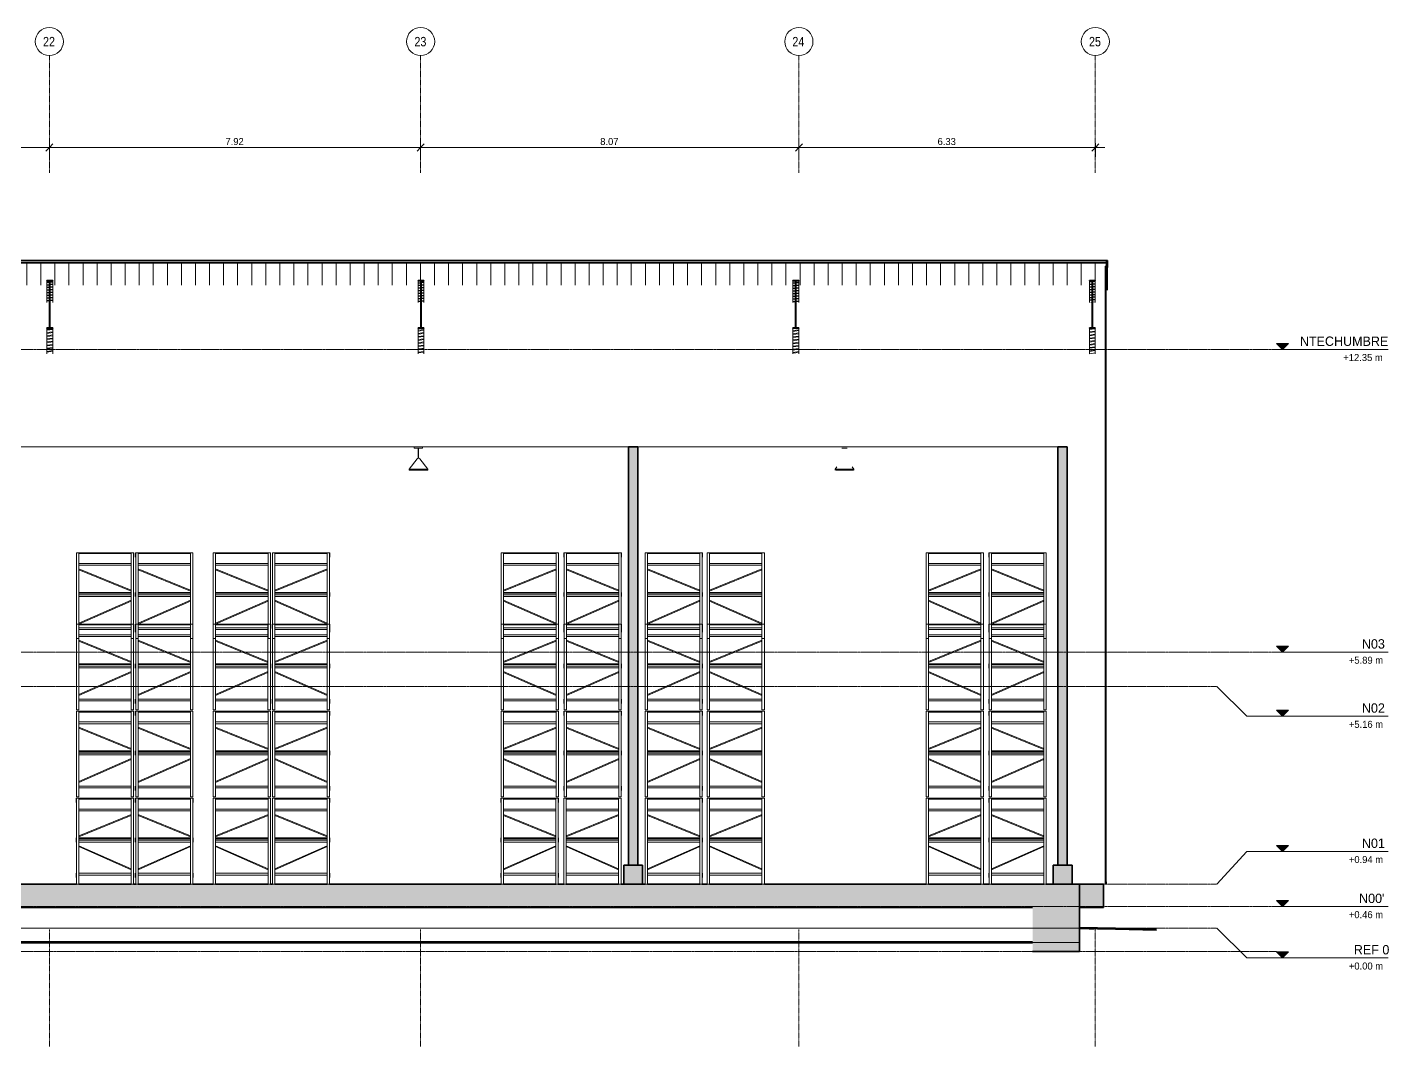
# Model space of a CAD drawing. Header units: centimetres. Extents: x -13689 to 3489, y -437 to 1921.
# Drawn here: x -1054 to 1871, y -253 to 1921 of the extents above; entities that cross this region are included whole.
import ezdxf

# ---------------------------------------------------------------- set-up
doc = ezdxf.new("R2010")
doc.units = ezdxf.units.CM
doc.linetypes.add('Centre', pattern=[3.175, 0.635, -0.475, 1.59, -0.475])
doc.linetypes.add('Grid Line', pattern=[2.2225, 1.27, -0.3175, 0.3175, -0.3175])
for name, color, linetype, lineweight in [('A-ANNO-DIMS', 7, 'Continuous', 9), ('A-ANNO-DIMS-100', 7, 'Continuous', 9), ('A-CLNG', 7, 'Continuous', 9), ('A-FLOR', 7, 'Continuous', 9), ('A-FLOR-LEVL', 7, 'Continuous', 9), ('A-FLOR-PATT', 7, 'Continuous', 35), ('A-ROOF', 7, 'Continuous', 9), ('A-ROOF-MCUT', 7, 'Continuous', 35), ('A-ROOF-OTLN', 7, 'Continuous', 9), ('A-ROOF-PATT', 7, 'Continuous', 35), ('A-WALL', 7, 'Continuous', 9), ('A-WALL-PATT', 7, 'Continuous', 35), ('C-BLDG-PADS', 7, 'Continuous', 9), ('C-TOPO', 7, 'Continuous', 9), ('C-TOPO-MAJR', 7, 'Continuous', 70), ('E-LITE-EQPM', 7, 'Continuous', 9), ('I-WALL', 7, 'Continuous', 9), ('Q-SPCQ', 7, 'Continuous', 9), ('S-BEAM', 7, 'Continuous', 9), ('S-GRID', 7, 'Continuous', 9), ('S-GRID-IDEN', 7, 'Continuous', 9)]:
    doc.layers.add(name, color=color, linetype=linetype, lineweight=lineweight)
doc.styles.add('Century Gothic', font='GOTHIC.TTF', dxfattribs={"height": 20})
doc.styles.add('Century Gothic_1', font='GOTHIC.TTF', dxfattribs={"height": 15})
doc.styles.add('Saira Condensed', font='SairaCondensed-Regular.ttf', dxfattribs={"height": 20})
doc.dimstyles.new('FCA_N_Cotas_E100', dxfattribs={"dimscale": 30.48, "dimtxt": 15.662524, "dimasz": 0.492126, "dimexe": 0.656168, "dimexo": 0.656168, "dimgap": 0.032808, "dimtad": 1, "dimlfac": 0.01, "dimrnd": 0.01, "dimzin": 0, "dimdsep": 46, "dimtxsty": 'Century Gothic_1', "dimblk1": 'OBLIQUE', "dimblk2": 'OBLIQUE', "dimsah": 1, "dimcen": 0.09, "dimdle": 0.656168, "dimazin": 2, "dimtfac": 1, "dimtdec": 4, "dimtix": 1, "dimtmove": 0, "dimatfit": 3, "dimfxl": 1, "dimtvp": 1, "dimtolj": 1, "dimtzin": 0, "dimarcsym": 2})
pattern_1 = [(45, (-5138.633, 712), (-25.14472, 25.14472), []), (45, (-5138.633, 750.1), (-25.14472, 25.14472), [])]
pattern_2 = [(6.42, (-5138.633, 1372.417), (23.8874347, 8.3473396), []), (6.42, (-5138.633, 1376.704), (23.8874347, 8.3473396), [])]
pattern_3 = [(7.542, (-5138.633, 1269.956), (23.4118656, 9.757287), []), (7.542, (-5138.633, 1275), (23.4118656, 9.757287), [])]

# ---------------------------------------------------------------- blocks, each defined once
blk = doc.blocks.new('PQ_RVR_EST-01_ZZ_ZZ_MO_T_A_rvt-2-Sección 3-2')
at = {"layer": 'A-FLOR-PATT', "lineweight": 9, "true_color": 0x9a9a9a}
blk.add_hatch(color=253, dxfattribs=at).paths.add_polyline_path([(2109.2, 44), (2109.2, 94), (-4380, 94), (-4380, 44), (2057.6, 44)])
at = {"layer": 'A-WALL-PATT', "lineweight": 9, "true_color": 0x9a9a9a}
blk.add_hatch(color=253, dxfattribs=at).paths.add_polyline_path([(1957.6, -50), (2057.6, -50), (2057.6, 44), (1957.6, 44), (1957.6, 41.9)])
at = {"layer": 'S-BEAM', "true_color": 0xc0c0c0}
h = blk.add_hatch(dxfattribs=at)
h.set_pattern_fill('FP_9', color=9, style=0, pattern_type=2)
h.set_pattern_definition(pattern_1)
h.paths.add_polyline_path([(-133.2, 1279.9), (-133.2, 1280.5), (-139.1, 1280.5), (-139.1, 1380.9), (-133.2, 1380.9), (-133.2, 1381.5), (-145.7, 1381.5), (-145.7, 1380.9), (-139.8, 1380.9), (-139.8, 1280.5), (-145.7, 1280.5), (-145.7, 1279.9)])
h = blk.add_hatch(dxfattribs=at)
h.set_pattern_fill('FP_22', color=9, style=0, pattern_type=2)
h.set_pattern_definition(pattern_2)
edge = h.paths.add_edge_path()
edge.add_line((-139.8, 1334.6), (-139.8, 1380.9))
edge.add_line((-139.8, 1380.9), (-145.7, 1380.9))
edge.add_line((-145.7, 1380.9), (-145.7, 1334.6))
h = blk.add_hatch(dxfattribs=at)
h.set_pattern_fill('FP_22', color=9, style=0, pattern_type=2)
h.set_pattern_definition(pattern_2)
edge = h.paths.add_edge_path()
edge.add_line((-133.2, 1334.6), (-133.2, 1380.9))
edge.add_line((-133.2, 1380.9), (-139.1, 1380.9))
edge.add_line((-139.1, 1380.9), (-139.1, 1334.6))
edge.add_line((-139.1, 1334.6), (-137.6, 1334.6))
h = blk.add_hatch(dxfattribs=at)
h.set_pattern_fill('FP_9', color=9, style=0, pattern_type=2)
h.set_pattern_definition(pattern_1)
h.paths.add_polyline_path([(646.5, 1279.9), (659, 1279.9), (659, 1280.5), (653.1, 1280.5), (653.1, 1380.9), (659, 1380.9), (659, 1381.5), (646.5, 1381.5), (646.5, 1380.9), (652.4, 1380.9), (652.4, 1280.5), (646.5, 1280.5)])
h = blk.add_hatch(dxfattribs=at)
h.set_pattern_fill('FP_22', color=9, style=0, pattern_type=2)
h.set_pattern_definition(pattern_2)
edge = h.paths.add_edge_path()
edge.add_line((652.4, 1334.6), (652.4, 1380.9))
edge.add_line((652.4, 1380.9), (646.5, 1380.9))
edge.add_line((646.5, 1380.9), (646.5, 1334.6))
h = blk.add_hatch(dxfattribs=at)
h.set_pattern_fill('FP_22', color=9, style=0, pattern_type=2)
h.set_pattern_definition(pattern_2)
edge = h.paths.add_edge_path()
edge.add_line((659, 1334.6), (659, 1380.9))
edge.add_line((659, 1380.9), (653.1, 1380.9))
edge.add_line((653.1, 1380.9), (653.1, 1334.6))
h = blk.add_hatch(dxfattribs=at)
h.set_pattern_fill('FP_9', color=9, style=0, pattern_type=2)
h.set_pattern_definition(pattern_1)
h.paths.add_polyline_path([(1446.1, 1279.9), (1458.6, 1279.9), (1458.6, 1280.5), (1452.7, 1280.5), (1452.7, 1380.9), (1458.6, 1380.9), (1458.6, 1381.5), (1446.1, 1381.5), (1446.1, 1380.9), (1452, 1380.9), (1452, 1280.5), (1446.1, 1280.5)])
h = blk.add_hatch(dxfattribs=at)
h.set_pattern_fill('FP_22', color=9, style=0, pattern_type=2)
h.set_pattern_definition(pattern_2)
edge = h.paths.add_edge_path()
edge.add_line((1452, 1334.6), (1452, 1380.9))
edge.add_line((1452, 1380.9), (1446.1, 1380.9))
edge.add_line((1446.1, 1380.9), (1446.1, 1334.6))
h = blk.add_hatch(dxfattribs=at)
h.set_pattern_fill('FP_22', color=9, style=0, pattern_type=2)
h.set_pattern_definition(pattern_2)
edge = h.paths.add_edge_path()
edge.add_line((1458.6, 1334.6), (1458.6, 1380.9))
edge.add_line((1458.6, 1380.9), (1452.7, 1380.9))
edge.add_line((1452.7, 1380.9), (1452.7, 1334.6))
h = blk.add_hatch(dxfattribs=at)
h.set_pattern_fill('FP_9', color=9, style=0, pattern_type=2)
h.set_pattern_definition(pattern_1)
h.paths.add_polyline_path([(2078.7, 1279.9), (2091.2, 1279.9), (2091.2, 1280.5), (2085.3, 1280.5), (2085.3, 1380.9), (2091.2, 1380.9), (2091.2, 1381.5), (2078.7, 1381.5), (2078.7, 1380.9), (2084.6, 1380.9), (2084.6, 1280.5), (2078.7, 1280.5)])
h = blk.add_hatch(dxfattribs=at)
h.set_pattern_fill('FP_22', color=9, style=0, pattern_type=2)
h.set_pattern_definition(pattern_2)
edge = h.paths.add_edge_path()
edge.add_line((2084.6, 1334.6), (2084.6, 1380.9))
edge.add_line((2084.6, 1380.9), (2078.7, 1380.9))
edge.add_line((2078.7, 1380.9), (2078.7, 1334.6))
h = blk.add_hatch(dxfattribs=at)
h.set_pattern_fill('FP_22', color=9, style=0, pattern_type=2)
h.set_pattern_definition(pattern_2)
edge = h.paths.add_edge_path()
edge.add_line((2091.2, 1334.6), (2091.2, 1380.9))
edge.add_line((2091.2, 1380.9), (2085.3, 1380.9))
edge.add_line((2085.3, 1380.9), (2085.3, 1334.6))
h = blk.add_hatch(dxfattribs=at)
h.set_pattern_fill('FP_23', color=9, style=0, pattern_type=2)
h.set_pattern_definition(pattern_3)
edge = h.paths.add_edge_path()
edge.add_line((-133.2, 1225.4), (-133.2, 1279.9))
edge.add_line((-133.2, 1279.9), (-145.7, 1279.9))
edge.add_line((-145.7, 1279.9), (-145.7, 1225.4))
h = blk.add_hatch(dxfattribs=at)
h.set_pattern_fill('FP_23', color=9, style=0, pattern_type=2)
h.set_pattern_definition(pattern_3)
edge = h.paths.add_edge_path()
edge.add_line((659, 1225.4), (659, 1279.9))
edge.add_line((659, 1279.9), (646.5, 1279.9))
edge.add_line((646.5, 1279.9), (646.5, 1225.4))
h = blk.add_hatch(dxfattribs=at)
h.set_pattern_fill('FP_23', color=9, style=0, pattern_type=2)
h.set_pattern_definition(pattern_3)
edge = h.paths.add_edge_path()
edge.add_line((1458.6, 1225.4), (1458.6, 1279.9))
edge.add_line((1458.6, 1279.9), (1446.1, 1279.9))
edge.add_line((1446.1, 1279.9), (1446.1, 1225.4))
h = blk.add_hatch(dxfattribs=at)
h.set_pattern_fill('FP_23', color=9, style=0, pattern_type=2)
h.set_pattern_definition(pattern_3)
edge = h.paths.add_edge_path()
edge.add_line((2091.2, 1225.4), (2091.2, 1279.9))
edge.add_line((2091.2, 1279.9), (2078.7, 1279.9))
edge.add_line((2078.7, 1279.9), (2078.7, 1225.4))
at = {"layer": 'A-FLOR', "lineweight": 35}
for p, q in [((-82.5, 94), (-402.2, 94)), ((34.3, 94), (-77.4, 94)), ((43.9, 94), (39.4, 94)), ((160.7, 94), (49, 94)), ((209.3, 94), (165.8, 94)), ((326.2, 94), (214.4, 94)), ((335.7, 94), (331.2, 94)), ((452.6, 94), (340.8, 94)), ((823.5, 94), (457.7, 94)), ((940.3, 94), (828.5, 94)), ((957.5, 94), (945.4, 94)), ((1074.3, 94), (962.6, 94)), ((1130.9, 94), (1079.4, 94)), ((1247.8, 94), (1136, 94)), ((1263.4, 94), (1252.9, 94)), ((1380.2, 94), (1268.4, 94)), ((1730.7, 94), (1385.3, 94)), ((1847.5, 94), (1735.8, 94)), ((1864.7, 94), (1852.6, 94)), ((1981.5, 94), (1869.8, 94)), ((2109.2, 94), (1986.6, 94)), ((2109.2, 44), (2109.2, 94)), ((-4380, 44), (1957.6, 44)), ((2057.6, 44), (2109.2, 44))]:
    blk.add_line(p, q, dxfattribs=at)
at = {"layer": 'A-WALL', "lineweight": 35}
for p, q in [((2057.6, -50), (2057.6, 44)), ((1957.6, -50), (2057.6, -50))]:
    blk.add_line(p, q, dxfattribs=at)
at = {"layer": 'S-BEAM', "lineweight": 35}
for p, q in [((-145.7, 1381.5), (-145.7, 1380.9)), ((-133.2, 1381.5), (-145.7, 1381.5)), ((-145.7, 1380.9), (-139.8, 1380.9)), ((-139.8, 1380.9), (-139.8, 1280.5)), ((-139.1, 1280.5), (-139.1, 1380.9)), ((-139.1, 1380.9), (-133.2, 1380.9)), ((-133.2, 1380.9), (-133.2, 1381.5)), ((646.5, 1381.5), (646.5, 1380.9)), ((659, 1381.5), (646.5, 1381.5)), ((646.5, 1380.9), (652.4, 1380.9)), ((652.4, 1380.9), (652.4, 1280.5)), ((653.1, 1280.5), (653.1, 1380.9)), ((653.1, 1380.9), (659, 1380.9)), ((659, 1380.9), (659, 1381.5)), ((1446.1, 1381.5), (1446.1, 1380.9)), ((1458.6, 1381.5), (1446.1, 1381.5)), ((1446.1, 1380.9), (1452, 1380.9)), ((1452, 1380.9), (1452, 1280.5)), ((1452.7, 1280.5), (1452.7, 1380.9)), ((1452.7, 1380.9), (1458.6, 1380.9)), ((1458.6, 1380.9), (1458.6, 1381.5)), ((2078.7, 1381.5), (2078.7, 1380.9)), ((2091.2, 1381.5), (2078.7, 1381.5)), ((2078.7, 1380.9), (2084.6, 1380.9)), ((2084.6, 1380.9), (2084.6, 1280.5)), ((2085.3, 1280.5), (2085.3, 1380.9)), ((2085.3, 1380.9), (2091.2, 1380.9)), ((2091.2, 1380.9), (2091.2, 1381.5)), ((-139.8, 1280.5), (-145.7, 1280.5)), ((-145.7, 1280.5), (-145.7, 1279.9)), ((-145.7, 1279.9), (-133.2, 1279.9)), ((-133.2, 1280.5), (-139.1, 1280.5)), ((-133.2, 1279.9), (-133.2, 1280.5)), ((652.4, 1280.5), (646.5, 1280.5)), ((646.5, 1280.5), (646.5, 1279.9)), ((646.5, 1279.9), (659, 1279.9)), ((659, 1280.5), (653.1, 1280.5)), ((659, 1279.9), (659, 1280.5)), ((1452, 1280.5), (1446.1, 1280.5)), ((1446.1, 1280.5), (1446.1, 1279.9)), ((1446.1, 1279.9), (1458.6, 1279.9)), ((1458.6, 1280.5), (1452.7, 1280.5)), ((1458.6, 1279.9), (1458.6, 1280.5)), ((2084.6, 1280.5), (2078.7, 1280.5)), ((2078.7, 1280.5), (2078.7, 1279.9)), ((2078.7, 1279.9), (2091.2, 1279.9)), ((2091.2, 1280.5), (2085.3, 1280.5)), ((2091.2, 1279.9), (2091.2, 1280.5))]:
    blk.add_line(p, q, dxfattribs=at)
at = {"layer": 'S-BEAM'}
for p, q in [((-145.7, 1334.6), (-145.7, 1380.9)), ((-133.2, 1380.9), (-133.2, 1334.6)), ((646.5, 1334.6), (646.5, 1380.9)), ((659, 1380.9), (659, 1334.6)), ((1446.1, 1334.6), (1446.1, 1380.9)), ((1458.6, 1380.9), (1458.6, 1334.6)), ((2078.7, 1334.6), (2078.7, 1380.9)), ((2091.2, 1380.9), (2091.2, 1334.6)), ((-145.7, 1279.9), (-145.7, 1225.4)), ((-133.2, 1279.9), (-133.2, 1225.4)), ((646.5, 1279.9), (646.5, 1225.4)), ((659, 1279.9), (659, 1225.4)), ((1446.1, 1279.9), (1446.1, 1225.4)), ((1458.6, 1279.9), (1458.6, 1225.4)), ((2078.7, 1279.9), (2078.7, 1225.4)), ((2091.2, 1279.9), (2091.2, 1225.4))]:
    blk.add_line(p, q, dxfattribs=at)
blk = doc.blocks.new('Lighting-Pendant-Vibia-NOTRH-5662 - Standard-1741983-Sección 3-2')
at = {"layer": 'E-LITE-EQPM'}
for p, q in [((1551.9, 1026.7), (1550.7, 1026.7)), ((1560.9, 1026.7), (1551.9, 1026.7)), ((1554.3, 1027), (1552.4, 1027)), ((1558.5, 1027), (1554.3, 1027)), ((1560.4, 1027), (1558.5, 1027)), ((1562.1, 1026.7), (1560.9, 1026.7)), ((1550.7, 1023.5), (1551.9, 1023.5)), ((1551.9, 1023.5), (1560.9, 1023.5)), ((1560.9, 1023.5), (1562.1, 1023.5)), ((1540.2, 983.9), (1536.4, 979)), ((1536.4, 979), (1536.4, 977)), ((1537.7, 979), (1538.7, 979)), ((1538.7, 977), (1537.7, 977)), ((1538.7, 979), (1541.4, 979)), ((1541.4, 977), (1538.7, 977)), ((1541.4, 979), (1545, 979)), ((1545, 977), (1541.4, 977)), ((1545, 979), (1567.8, 979)), ((1567.8, 977), (1545, 977)), ((1567.8, 979), (1571.4, 979)), ((1571.4, 977), (1567.8, 977)), ((1571.4, 979), (1574.1, 979)), ((1574.1, 977), (1571.4, 977)), ((1576.4, 979), (1572.6, 983.9)), ((1574.1, 979), (1575.2, 979)), ((1575.2, 977), (1574.1, 977)), ((1576.4, 977), (1576.4, 979))]:
    blk.add_line(p, q, dxfattribs=at)
blk = doc.blocks.new('Lighting-Pendant-Vibia-NOTRH-5662 - Standard-V19-Sección 3-2')
at = {"layer": 'E-LITE-EQPM'}
for p, q in [((638.1, 1026.7), (638.1, 1023.5)), ((656.1, 1026.7), (638.1, 1026.7)), ((639.1, 1027), (639.1, 1026.7)), ((655.1, 1027), (639.1, 1027)), ((655.1, 1026.7), (655.1, 1027)), ((656.1, 1023.5), (656.1, 1026.7)), ((644.3, 1001.2), (627.1, 979)), ((638.1, 1023.5), (656.1, 1023.5)), ((640, 994.8), (639.8, 994.5)), ((646.6, 1002.5), (646.7, 1002.5)), ((646.6, 1002.5), (646.7, 1002.5)), ((646.8, 1002.5), (646.9, 1002.5)), ((646.8, 1002.5), (647.3, 1002.5)), ((646.9, 1023.5), (646.9, 1002.5)), ((647.2, 1002.3), (647.2, 1023.5)), ((647.2, 1002.5), (647.3, 1002.5)), ((647.4, 1002.5), (647.6, 1002.5)), ((647.4, 1002.5), (647.6, 1002.5)), ((667.1, 979), (649.8, 1001.2)), ((654.3, 994.5), (654.1, 994.8)), ((627.1, 979), (627.1, 977)), ((627.1, 979), (667.1, 979)), ((667.1, 977), (627.1, 977)), ((667.1, 977), (667.1, 979))]:
    blk.add_line(p, q, dxfattribs=at)
at = {"layer": 'E-LITE-EQPM', "flags": 128}
for points in [[(644.3, 1001.2), (644.4, 1001.3), (644.5, 1001.4), (644.6, 1001.5), (644.7, 1001.6), (644.8, 1001.7), (644.9, 1001.7), (645, 1001.8), (645.1, 1001.9), (645.2, 1002), (645.3, 1002.1), (645.5, 1002.1), (645.6, 1002.2), (645.7, 1002.2), (645.9, 1002.3), (646, 1002.3), (646.1, 1002.4), (646.3, 1002.4), (646.4, 1002.4), (646.5, 1002.5), (646.6, 1002.5)], [(647.6, 1002.5), (647.7, 1002.4), (647.8, 1002.4), (648, 1002.4), (648.1, 1002.3), (648.2, 1002.3), (648.4, 1002.2), (648.5, 1002.2), (648.6, 1002.1), (648.7, 1002.1), (648.9, 1002), (649, 1001.9), (649.1, 1001.8), (649.2, 1001.8), (649.3, 1001.7), (649.4, 1001.6), (649.5, 1001.5), (649.6, 1001.4), (649.7, 1001.3), (649.8, 1001.2), (649.8, 1001.2)]]:
    blk.add_lwpolyline(points, dxfattribs=at)
blk = doc.blocks.new('PQ_RVR_MEP-01_ZZ_ZZ_MO_T_A_rvt-2-Sección 3-2')
at = {"layer": 'E-LITE-EQPM', "lineweight": 9}
for name in ['Lighting-Pendant-Vibia-NOTRH-5662 - Standard-V19-Sección 3-2', 'Lighting-Pendant-Vibia-NOTRH-5662 - Standard-1741983-Sección 3-2']:
    blk.add_blockref(name, (0, 0), dxfattribs=at)
blk = doc.blocks.new('RVR-Rack Almacenamiento - Default-1745759-Sección 3-2')
at = {"layer": 'Q-SPCQ', "color": 253, "true_color": 0xaaaaaa}
for p, q in [((-830.7, 276.9), (-830.4, 276.9)), ((-830.7, 267.7), (-830.7, 276.9)), ((-830.4, 267.7), (-830.7, 267.7)), ((-830.4, 276.9), (-825.3, 276.9)), ((-830.4, 94), (-830.4, 276.9)), ((-825.3, 276.9), (-713.6, 276.9)), ((-825.3, 276.9), (-825.3, 94)), ((-713.6, 275.1), (-825.3, 275.1)), ((-713.6, 276.9), (-708.5, 276.9)), ((-713.6, 94), (-713.6, 276.9)), ((-708.5, 276.9), (-708.2, 276.9)), ((-708.5, 276.9), (-708.5, 94)), ((-708.2, 267.7), (-708.5, 267.7)), ((-708.2, 276.9), (-708.2, 267.7)), ((-825.3, 254), (-713.6, 254)), ((-713.6, 250.2), (-825.3, 250.2)), ((-713.6, 197), (-825.3, 242.6)), ((-713.6, 195), (-825.3, 240.5)), ((-830.7, 192.3), (-830.4, 192.3)), ((-830.7, 183.1), (-830.7, 192.3)), ((-830.4, 183.1), (-830.7, 183.1)), ((-825.3, 192.3), (-713.6, 192.3)), ((-713.6, 190.5), (-825.3, 190.5)), ((-825.3, 187.3), (-713.6, 187.3)), ((-713.6, 183.5), (-825.3, 183.5)), ((-825.3, 126.6), (-713.6, 175.8)), ((-708.5, 192.3), (-708.2, 192.3)), ((-708.2, 183.1), (-708.5, 183.1)), ((-708.2, 192.3), (-708.2, 183.1)), ((-825.3, 124.6), (-713.6, 173.8)), ((-830.7, 116.9), (-830.4, 116.9)), ((-830.7, 107.7), (-830.7, 116.9)), ((-830.4, 107.7), (-830.7, 107.7)), ((-825.3, 94), (-830.4, 94)), ((-825.3, 116.9), (-713.6, 116.9)), ((-713.6, 113.1), (-825.3, 113.1)), ((-708.5, 94), (-713.6, 94)), ((-708.5, 116.9), (-708.2, 116.9)), ((-708.2, 107.7), (-708.5, 107.7)), ((-708.2, 116.9), (-708.2, 107.7))]:
    blk.add_line(p, q, dxfattribs=at)
blk = doc.blocks.new('RVR-Rack Almacenamiento - Default-1745858-Sección 3-2')
at = {"layer": 'Q-SPCQ', "color": 253, "true_color": 0xaaaaaa}
for p, q in [((-1333.9, 276.9), (-1333.5, 276.9)), ((-1333.9, 267.7), (-1333.9, 276.9)), ((-1333.5, 267.7), (-1333.9, 267.7)), ((-1333.5, 276.9), (-1328.5, 276.9)), ((-1333.5, 94), (-1333.5, 276.9)), ((-1328.5, 276.9), (-1216.7, 276.9)), ((-1328.5, 276.9), (-1328.5, 94)), ((-1216.7, 275.1), (-1328.5, 275.1)), ((-1216.7, 276.9), (-1211.6, 276.9)), ((-1216.7, 94), (-1216.7, 276.9)), ((-1211.6, 276.9), (-1211.3, 276.9)), ((-1211.6, 276.9), (-1211.6, 94)), ((-1211.3, 267.7), (-1211.6, 267.7)), ((-1211.3, 276.9), (-1211.3, 267.7)), ((-1328.5, 254), (-1216.7, 254)), ((-1216.7, 250.2), (-1328.5, 250.2)), ((-1216.7, 242.6), (-1328.5, 197)), ((-1216.7, 240.5), (-1328.5, 195)), ((-1333.9, 192.3), (-1333.5, 192.3)), ((-1333.9, 183.1), (-1333.9, 192.3)), ((-1333.5, 183.1), (-1333.9, 183.1)), ((-1328.5, 192.3), (-1216.7, 192.3)), ((-1216.7, 190.5), (-1328.5, 190.5)), ((-1328.5, 187.3), (-1216.7, 187.3)), ((-1216.7, 183.5), (-1328.5, 183.5)), ((-1328.5, 175.8), (-1216.7, 126.6)), ((-1211.6, 192.3), (-1211.3, 192.3)), ((-1211.3, 183.1), (-1211.6, 183.1)), ((-1211.3, 192.3), (-1211.3, 183.1)), ((-1328.5, 173.8), (-1216.7, 124.6)), ((-1333.9, 116.9), (-1333.5, 116.9)), ((-1333.9, 107.7), (-1333.9, 116.9)), ((-1333.5, 107.7), (-1333.9, 107.7)), ((-1328.5, 94), (-1333.5, 94)), ((-1328.5, 116.9), (-1216.7, 116.9)), ((-1216.7, 113.1), (-1328.5, 113.1)), ((-1211.6, 94), (-1216.7, 94)), ((-1211.6, 116.9), (-1211.3, 116.9)), ((-1211.3, 107.7), (-1211.6, 107.7)), ((-1211.3, 116.9), (-1211.3, 107.7))]:
    blk.add_line(p, q, dxfattribs=at)
blk = doc.blocks.new('RVR-Rack Almacenamiento - Default-V36-Sección 3-2')
at = {"layer": 'Q-SPCQ', "color": 253, "true_color": 0xaaaaaa}
for p, q in [((1263, 648.6), (1263.4, 648.6)), ((1263, 639.4), (1263, 648.6)), ((1263.4, 648.6), (1268.4, 648.6)), ((1263.4, 465.7), (1263.4, 648.6)), ((1268.4, 648.6), (1380.1, 648.6)), ((1268.4, 648.6), (1268.4, 465.7)), ((1380.2, 646.8), (1268.4, 646.8)), ((1380.2, 648.6), (1385.3, 648.6)), ((1380.2, 465.7), (1380.2, 648.6)), ((1385.3, 648.6), (1385.6, 648.6)), ((1385.3, 648.6), (1385.3, 465.7)), ((1385.6, 648.6), (1385.6, 639.4)), ((1263.4, 639.4), (1263, 639.4)), ((1268.4, 625.7), (1380.2, 625.7)), ((1380.2, 621.9), (1268.4, 621.9)), ((1385.6, 639.4), (1385.3, 639.4)), ((1380.2, 614.3), (1268.4, 568.7)), ((1380.2, 612.2), (1268.4, 566.7)), ((1263, 564), (1263.4, 564)), ((1263, 554.8), (1263, 564)), ((1268.4, 564), (1380.2, 564)), ((1380.2, 562.2), (1268.4, 562.2)), ((1268.4, 559), (1380.2, 559)), ((1385.3, 564), (1385.6, 564)), ((1385.6, 564), (1385.6, 554.8)), ((1263.4, 554.8), (1263, 554.8)), ((1380.2, 555.2), (1268.4, 555.2)), ((1268.4, 547.5), (1380.2, 498.3)), ((1268.4, 545.5), (1380.2, 496.3)), ((1385.6, 554.8), (1385.3, 554.8)), ((1263, 488.6), (1263.4, 488.6)), ((1263, 479.4), (1263, 488.6)), ((1263.4, 479.4), (1263, 479.4)), ((1268.4, 488.6), (1380.2, 488.6)), ((1380.2, 484.8), (1268.4, 484.8)), ((1385.3, 488.6), (1385.6, 488.6)), ((1385.6, 479.4), (1385.3, 479.4)), ((1385.6, 488.6), (1385.6, 479.4)), ((1268.4, 465.7), (1263.4, 465.7)), ((1385.3, 465.7), (1380.2, 465.7))]:
    blk.add_line(p, q, dxfattribs=at)
blk = doc.blocks.new('RVR-Rack Almacenamiento - Default-V37-Sección 3-2')
at = {"layer": 'Q-SPCQ', "color": 253, "true_color": 0xaaaaaa}
for p, q in [((1864.4, 648.6), (1864.7, 648.6)), ((1864.4, 639.4), (1864.4, 648.6)), ((1864.7, 648.6), (1869.8, 648.6)), ((1864.7, 465.7), (1864.7, 648.6)), ((1869.8, 648.6), (1869.8, 465.7)), ((1981.5, 646.8), (1869.8, 646.8)), ((1869.9, 648.6), (1981.5, 648.6)), ((1981.5, 648.6), (1986.6, 648.6)), ((1981.5, 465.7), (1981.5, 648.6)), ((1986.6, 648.6), (1986.9, 648.6)), ((1986.6, 648.6), (1986.6, 465.7)), ((1986.9, 648.6), (1986.9, 639.4)), ((1864.7, 639.4), (1864.4, 639.4)), ((1869.8, 625.7), (1981.5, 625.7)), ((1981.5, 621.9), (1869.8, 621.9)), ((1986.9, 639.4), (1986.6, 639.4)), ((1981.5, 568.7), (1869.8, 614.3)), ((1981.5, 566.7), (1869.8, 612.2)), ((1864.4, 564), (1864.7, 564)), ((1864.4, 554.8), (1864.4, 564)), ((1869.8, 564), (1981.5, 564)), ((1981.5, 562.2), (1869.8, 562.2)), ((1869.8, 559), (1981.5, 559)), ((1986.6, 564), (1986.9, 564)), ((1986.9, 564), (1986.9, 554.8)), ((1864.7, 554.8), (1864.4, 554.8)), ((1981.5, 555.2), (1869.8, 555.2)), ((1869.8, 498.3), (1981.5, 547.5)), ((1869.8, 496.3), (1981.5, 545.5)), ((1986.9, 554.8), (1986.6, 554.8)), ((1864.4, 488.6), (1864.7, 488.6)), ((1864.4, 479.4), (1864.4, 488.6)), ((1864.7, 479.4), (1864.4, 479.4)), ((1869.8, 488.6), (1981.5, 488.6)), ((1981.5, 484.8), (1869.8, 484.8)), ((1986.6, 488.6), (1986.9, 488.6)), ((1986.9, 479.4), (1986.6, 479.4)), ((1986.9, 488.6), (1986.9, 479.4)), ((1869.8, 465.7), (1864.7, 465.7)), ((1986.6, 465.7), (1981.5, 465.7))]:
    blk.add_line(p, q, dxfattribs=at)
blk = doc.blocks.new('Level - Con_Triangulo-1145637-Sección 3-2')
at = {"layer": 'A-FLOR-LEVL', "true_color": 0xe2e2e2}
blk.add_hatch(color=254, dxfattribs=at).paths.add_polyline_path([(2503.6, -50.6), (2490.8, -63.5), (2477.9, -50.6)])
at = {"layer": 'A-FLOR-LEVL', "color": 253, "true_color": 0xaaaaaa}
for p, q in [((2503.6, -50.6), (2477.9, -50.6)), ((2477.9, -50.6), (2490.8, -63.5)), ((2490.8, -63.5), (2503.6, -50.6)), ((2477.9, -63.5), (2716.4, -63.5))]:
    blk.add_line(p, q, dxfattribs=at)
blk = doc.blocks.new('Grid - 3mm-1939417-Sección 3-2')
at = {"layer": 'S-GRID-IDEN', "color": 253, "true_color": 0xaaaaaa}
blk.add_circle((-3346.7, 1891.3), 30, dxfattribs=at)
blk = doc.blocks.new('DIMBLOCK43-Sección 3-2')
at = {"layer": 'A-ANNO-DIMS-100'}
for p, q in [((591.8, 1665.2), (591.8, 1674.6)), ((1224.4, 1665.2), (1224.4, 1674.6)), ((1244.4, 1665.2), (591.8, 1665.2)), ((591.8, 1665.2), (591.8, 1645.2)), ((1224.4, 1665.2), (1224.4, 1645.2))]:
    blk.add_line(p, q, dxfattribs=at)
at = {"layer": 'A-ANNO-DIMS-100', "lineweight": 35}
for p, q in [((591.8, 1665.2), (599.3, 1672.7)), ((1224.4, 1665.2), (1231.9, 1672.7)), ((591.8, 1665.2), (584.3, 1657.7)), ((1224.4, 1665.2), (1216.9, 1657.7))]:
    blk.add_line(p, q, dxfattribs=at)
at = {"layer": 'A-ANNO-DIMS-100', "color": 0, "insert": (887.7, 1685.4), "char_height": 15, "width": 48.927, "attachment_point": 1, "line_spacing_factor": 0.984502, "style": 'Century Gothic_1'}
blk.add_mtext('6.33', dxfattribs=at)
blk = doc.blocks.new('_Oblique')
at = {"color": 0, "linetype": 'ByBlock', "lineweight": -2}
blk.add_line((-0.5, -0.5), (0.5, 0.5), dxfattribs=at)
blk = doc.blocks.new('DIMBLOCK44-Sección 3-2')
at = {"layer": 'A-ANNO-DIMS-100'}
for p, q in [((-215.3, 1665.2), (-215.3, 1674.6)), ((591.8, 1665.2), (591.8, 1674.6)), ((591.8, 1665.2), (-215.3, 1665.2)), ((-215.3, 1665.2), (-215.3, 1645.2)), ((591.8, 1665.2), (591.8, 1645.2))]:
    blk.add_line(p, q, dxfattribs=at)
at = {"layer": 'A-ANNO-DIMS-100', "lineweight": 35}
for p, q in [((-215.3, 1665.2), (-207.8, 1672.7)), ((591.8, 1665.2), (599.3, 1672.7)), ((-215.3, 1665.2), (-222.8, 1657.7)), ((591.8, 1665.2), (584.3, 1657.7))]:
    blk.add_line(p, q, dxfattribs=at)
at = {"layer": 'A-ANNO-DIMS-100', "color": 0, "insert": (167.9, 1685.4), "char_height": 15, "width": 48.927, "attachment_point": 1, "line_spacing_factor": 0.984502, "style": 'Century Gothic_1'}
blk.add_mtext('8.07', dxfattribs=at)
blk = doc.blocks.new('DIMBLOCK45-Sección 3-2')
at = {"layer": 'A-ANNO-DIMS-100'}
for p, q in [((-1007.5, 1665.2), (-1007.5, 1674.6)), ((-215.3, 1665.2), (-215.3, 1674.6)), ((-215.3, 1665.2), (-1007.5, 1665.2)), ((-1007.5, 1665.2), (-1007.5, 1645.2)), ((-215.3, 1665.2), (-215.3, 1645.2))]:
    blk.add_line(p, q, dxfattribs=at)
at = {"layer": 'A-ANNO-DIMS-100', "lineweight": 35}
for p, q in [((-1007.5, 1665.2), (-1000, 1672.7)), ((-215.3, 1665.2), (-207.8, 1672.7)), ((-1007.5, 1665.2), (-1015, 1657.7)), ((-215.3, 1665.2), (-222.8, 1657.7))]:
    blk.add_line(p, q, dxfattribs=at)
at = {"layer": 'A-ANNO-DIMS-100', "color": 0, "insert": (-631.8, 1685.4), "char_height": 15, "width": 48.927, "attachment_point": 1, "line_spacing_factor": 0.984502, "style": 'Century Gothic_1'}
blk.add_mtext('7.92', dxfattribs=at)
blk = doc.blocks.new('DIMBLOCK46-Sección 3-2')
at = {"layer": 'A-ANNO-DIMS-100'}
for p, q in [((-1807.9, 1665.2), (-1807.9, 1674.6)), ((-1007.5, 1665.2), (-1007.5, 1674.6)), ((-1007.5, 1665.2), (-1807.9, 1665.2)), ((-1807.9, 1665.2), (-1807.9, 1645.2)), ((-1007.5, 1665.2), (-1007.5, 1645.2))]:
    blk.add_line(p, q, dxfattribs=at)
at = {"layer": 'A-ANNO-DIMS-100', "lineweight": 35}
for p, q in [((-1807.9, 1665.2), (-1800.4, 1672.7)), ((-1007.5, 1665.2), (-1000, 1672.7)), ((-1807.9, 1665.2), (-1815.4, 1657.7)), ((-1007.5, 1665.2), (-1015, 1657.7))]:
    blk.add_line(p, q, dxfattribs=at)
at = {"layer": 'A-ANNO-DIMS-100', "color": 0, "insert": (-1428.1, 1685.4), "char_height": 15, "width": 48.927, "attachment_point": 1, "line_spacing_factor": 0.984502, "style": 'Century Gothic_1'}
blk.add_mtext('8.00', dxfattribs=at)

msp = doc.modelspace()

# ---------------------------------------------------------------- hatches: boundary and pattern name
at = {"layer": 'A-FLOR-PATT', "lineweight": 9, "true_color": 0x9a9a9a}
msp.add_hatch(color=253, dxfattribs=at).paths.add_polyline_path([(1190.493, 44), (1190.493, 94), (-5247.138, 94), (-5247.138, 44), (1147.772, 44)])
at = {"layer": 'A-ROOF-PATT', "lineweight": 9, "true_color": 0x9a9a9a}
msp.add_hatch(color=253, dxfattribs=at).paths.add_polyline_path([(-2664.066, 1419.371), (1248.16, 1419.371), (1248.16, 1424.406), (-2664.066, 1424.406)])
at = {"layer": 'A-ROOF-PATT', "lineweight": 9, "true_color": 0xc0c0c0}
h = msp.add_hatch(dxfattribs=at)
h.set_pattern_fill('FP_18', color=9, style=0, pattern_type=2)
h.set_pattern_definition([(90, (-6005.756, 1409.673), (-30, 2e-15), [])])
edge = h.paths.add_edge_path()
edge.add_line((-1813.201, 1371.214), (-1813.201, 1381.473))
edge.add_line((-1813.201, 1381.473), (-1800.701, 1381.473))
edge.add_line((-1800.701, 1381.473), (-1800.701, 1371.214))
edge.add_line((-1800.701, 1371.214), (-1012.804, 1371.214))
edge.add_line((-1012.804, 1371.214), (-1012.804, 1381.473))
edge.add_line((-1012.804, 1381.473), (-1000.304, 1381.473))
edge.add_line((-1000.304, 1381.473), (-1000.304, 1371.214))
edge.add_line((-1000.304, 1371.214), (-220.579, 1371.214))
edge.add_line((-220.579, 1371.214), (-220.579, 1381.473))
edge.add_line((-220.579, 1381.473), (-208.079, 1381.473))
edge.add_line((-208.079, 1381.473), (-208.079, 1371.214))
edge.add_line((-208.079, 1371.214), (579.014, 1371.214))
edge.add_line((579.014, 1371.214), (579.014, 1381.473))
edge.add_line((579.014, 1381.473), (591.514, 1381.473))
edge.add_line((591.514, 1381.473), (591.514, 1371.214))
edge.add_line((591.514, 1371.214), (1211.565, 1371.214))
edge.add_line((1211.565, 1371.214), (1211.565, 1381.473))
edge.add_line((1211.565, 1381.473), (1224.065, 1381.473))
edge.add_line((1224.065, 1381.473), (1224.065, 1371.214))
edge.add_line((1224.065, 1371.214), (1224.081, 1371.214))
edge.add_line((1224.081, 1371.214), (1246.115, 1371.239))
edge.add_line((1246.115, 1371.239), (1246.115, 1412.418))
edge.add_line((1246.115, 1412.418), (1246.615, 1412.418))
edge.add_line((1246.615, 1412.418), (1246.615, 1371.214))
edge.add_line((1246.615, 1371.214), (1248.16, 1371.214))
edge.add_line((1248.16, 1371.214), (1248.16, 1419.371))
edge.add_line((1248.16, 1419.371), (-2664.066, 1419.371))
edge.add_line((-2664.066, 1419.371), (-2664.066, 1371.214))
edge.add_line((-2664.066, 1371.214), (-2660.898, 1371.214))
edge.add_line((-2660.898, 1371.214), (-2660.898, 1403.867))
edge.add_line((-2660.898, 1403.867), (-2660.398, 1403.867))
edge.add_line((-2660.398, 1403.867), (-2660.398, 1371.214))
h.paths.add_polyline_path([(584.909, 1380.887), (584.909, 1380.887), (580.692, 1380.887)])
at = {"layer": 'A-WALL-PATT', "lineweight": 9, "true_color": 0x9a9a9a}
for points in [[(1246.115, 99), (1246.615, 99), (1246.615, 1412.418), (1246.115, 1412.418), (1246.115, 265.289)], [(227.998, 134), (247.998, 134), (247.998, 1027), (227.998, 1027), (227.998, 153.61)], [(1144.614, 134), (1164.614, 134), (1164.614, 1027), (1144.614, 1027), (1144.614, 153.61)], [(217.998, 94), (257.998, 94), (257.998, 134), (217.998, 134), (217.998, 97.77)], [(1134.614, 94), (1174.614, 94), (1174.614, 134), (1134.614, 134), (1134.614, 97.77)], [(1247.865, 94), (1247.865, 99), (1245.365, 99), (1245.365, 94)], [(1090.493, -50), (1190.493, -50), (1190.493, 44), (1090.493, 44), (1090.493, 41.931)]]:
    msp.add_hatch(color=253, dxfattribs=at).paths.add_polyline_path(points)

# ---------------------------------------------------------------- linework, layer by layer
at = {"layer": 'A-CLNG', "color": 8, "lineweight": 18, "true_color": 0x808080}
msp.add_line((1144.614, 1027), (-2225.438, 1027), dxfattribs=at)
at = {"layer": 'A-FLOR', "lineweight": 35}
for p, q in [((-949.647, 94), (-1269.316, 94)), ((-832.807, 94), (-944.567, 94)), ((-823.227, 94), (-827.727, 94)), ((-706.387, 94), (-818.147, 94)), ((-657.807, 94), (-701.307, 94)), ((-540.967, 94), (-652.727, 94)), ((-531.387, 94), (-535.887, 94)), ((-414.547, 94), (-526.307, 94)), ((-43.662, 94), (-409.467, 94)), ((73.178, 94), (-38.582, 94)), ((90.358, 94), (78.258, 94)), ((207.198, 94), (95.438, 94)), ((263.818, 94), (212.278, 94)), ((380.658, 94), (268.898, 94)), ((396.238, 94), (385.738, 94)), ((513.078, 94), (401.318, 94)), ((863.559, 94), (518.158, 94)), ((980.399, 94), (868.639, 94)), ((997.579, 94), (985.479, 94)), ((1114.419, 94), (1002.659, 94)), ((1190.493, 94), (1119.499, 94)), ((1190.493, 44), (1190.493, 94)), ((-5247.138, 44), (1090.493, 44))]:
    msp.add_line(p, q, dxfattribs=at)
at = {"layer": 'A-FLOR-LEVL', "color": 253, "linetype": 'Centre', "true_color": 0xaaaaaa}
for p, q in [((-5531.107, 1234.505), (1610.786, 1234.505)), ((-5531.107, 588.801), (1610.786, 588.801)), ((-5531.107, 515.53), (1483.786, 515.53)), ((-5531.107, 94), (1483.786, 94)), ((-5531.107, 46.025), (1610.786, 46.025)), ((-5531.107, 0), (1483.786, 0)), ((1610.786, -50), (-5531.107, -50))]:
    msp.add_line(p, q, dxfattribs=at)
at = {"layer": 'A-FLOR-LEVL', "color": 253, "true_color": 0xaaaaaa}
for p, q in [((1483.786, 515.53), (1547.286, 452.03)), ((1547.286, 452.03), (1610.786, 452.03)), ((1483.786, 94), (1547.286, 163.582)), ((1547.286, 163.582), (1610.786, 163.582)), ((1483.786, 0), (1547.286, -63.5)), ((1547.286, -63.5), (1610.786, -63.5))]:
    msp.add_line(p, q, dxfattribs=at)
at = {"layer": 'A-ROOF', "lineweight": 35}
for p, q in [((1248.16, 1424.406), (-2664.066, 1424.406)), ((-2664.066, 1419.371), (1248.16, 1419.371)), ((1248.16, 1419.371), (1248.16, 1424.406))]:
    msp.add_line(p, q, dxfattribs=at)
at = {"layer": 'A-ROOF-MCUT'}
for p, q in [((1250.06, 1424.406), (1248.16, 1424.406)), ((1248.16, 1419.371), (1248.16, 1409.302)), ((1248.16, 1409.302), (1250.06, 1409.302)), ((1250.06, 1409.302), (1250.06, 1424.406))]:
    msp.add_line(p, q, dxfattribs=at)
at = {"layer": 'A-ROOF-OTLN'}
for p, q in [((1248.16, 1361.145), (1248.16, 1409.302)), ((1250.06, 1361.145), (1250.06, 1409.302))]:
    msp.add_line(p, q, dxfattribs=at)
at = {"layer": 'A-WALL', "lineweight": 35}
for p, q in [((1246.115, 1412.418), (1246.115, 99)), ((1246.615, 1412.418), (1246.115, 1412.418)), ((1246.615, 99), (1246.615, 1412.418)), ((257.998, 134), (217.998, 134)), ((217.998, 134), (217.998, 94)), ((257.998, 94), (257.998, 134)), ((1174.614, 134), (1134.614, 134)), ((1134.614, 134), (1134.614, 94)), ((1174.614, 94), (1174.614, 134)), ((1246.115, 99), (1246.615, 99)), ((1190.493, -50), (1190.493, 44)), ((1090.493, -50), (1190.493, -50))]:
    msp.add_line(p, q, dxfattribs=at)
at = {"layer": 'A-WALL'}
for p, q in [((1247.865, 99), (1245.365, 99)), ((1245.365, 99), (1245.365, 94)), ((1245.365, 94), (1247.865, 94)), ((1247.865, 94), (1247.865, 99))]:
    msp.add_line(p, q, dxfattribs=at)
at = {"layer": 'C-BLDG-PADS', "color": 253, "lineweight": 18, "true_color": 0xaaaaaa}
for p, q in [((1190.493, 0), (-5247.138, 0)), ((-5247.138, -30.48), (1190.493, -30.48))]:
    msp.add_line(p, q, dxfattribs=at)
at = {"layer": 'C-TOPO', "color": 253, "lineweight": 70, "true_color": 0xaaaaaa}
for p, q in [((1190.493, 0.28), (1267.284, -0.742)), ((1267.284, -0.742), (1354.969, -2.593)), ((-5.948, -30.496), (-1207.954, -30.496)), ((1090.493, -30.496), (-5.948, -30.496))]:
    msp.add_line(p, q, dxfattribs=at)
at = {"layer": 'C-TOPO', "color": 253, "true_color": 0xaaaaaa}
for p, q in [((1267.284, -0.742), (1190.493, 0.28)), ((1267.284, -0.742), (1354.969, -2.593)), ((1354.969, -2.189), (1267.284, -0.742)), ((-5.948, -30.496), (-1207.954, -30.496)), ((1090.493, -30.496), (-5.948, -30.496))]:
    msp.add_line(p, q, dxfattribs=at)
at = {"layer": 'C-TOPO-MAJR', "color": 253, "true_color": 0xaaaaaa}
msp.add_line((1211.523, 0), (1221.274, 0), dxfattribs=at)
at = {"layer": 'I-WALL', "lineweight": 35}
for p, q in [((247.998, 1027), (227.998, 1027)), ((227.998, 1027), (227.998, 134)), ((247.998, 134), (247.998, 1027)), ((1164.614, 1027), (1144.614, 1027)), ((1144.614, 1027), (1144.614, 134)), ((1164.614, 134), (1164.614, 1027))]:
    msp.add_line(p, q, dxfattribs=at)
at = {"layer": 'S-GRID', "color": 253, "linetype": 'Grid Line', "true_color": 0xaaaaaa}
for p, q in [((-1007.528, 1611.334), (-1007.528, 1861.334)), ((-215.302, 1611.334), (-215.302, 1861.334)), ((591.812, 1611.334), (591.812, 1861.334)), ((1224.362, 1611.334), (1224.362, 1861.334)), ((-1007.528, -252.672), (-1007.528, -2.672)), ((-215.302, -252.672), (-215.302, -2.672)), ((591.812, -252.672), (591.812, -2.672)), ((1224.362, -252.672), (1224.362, -2.672))]:
    msp.add_line(p, q, dxfattribs=at)

# ---------------------------------------------------------------- block references
at = {"lineweight": 5}
for name in ['PQ_RVR_EST-01_ZZ_ZZ_MO_T_A_rvt-2-Sección 3-2', 'PQ_RVR_MEP-01_ZZ_ZZ_MO_T_A_rvt-2-Sección 3-2']:
    msp.add_blockref(name, (-867.123, 0), dxfattribs=at)
at = {"layer": 'A-FLOR-LEVL', "color": 253, "true_color": 0xaaaaaa}
for p in [(-867.123, 1298.005), (-867.123, 652.301), (-867.123, 515.53), (-867.123, 227.082), (-867.123, 109.525), (-867.123, 0)]:
    msp.add_blockref('Level - Con_Triangulo-1145637-Sección 3-2', p, dxfattribs=at)
at = {"layer": 'Q-SPCQ', "color": 253, "true_color": 0xaaaaaa}
for name, p in [('RVR-Rack Almacenamiento - Default-1745759-Sección 3-2', (-119.229, 523.967)), ('RVR-Rack Almacenamiento - Default-1745759-Sección 3-2', (7.072, 523.967)), ('RVR-Rack Almacenamiento - Default-1745759-Sección 3-2', (172.616, 523.967)), ('RVR-Rack Almacenamiento - Default-1745858-Sección 3-2', (802.158, 523.967)), ('RVR-Rack Almacenamiento - Default-1745858-Sección 3-2', (1290.279, 523.967)), ('RVR-Rack Almacenamiento - Default-1745759-Sección 3-2', (921.177, 523.967)), ('RVR-Rack Almacenamiento - Default-1745759-Sección 3-2', (1094.241, 523.967)), ('RVR-Rack Almacenamiento - Default-1745858-Sección 3-2', (1729.783, 523.967)), ('RVR-Rack Almacenamiento - Default-1745858-Sección 3-2', (2197.104, 523.967)), ('RVR-Rack Almacenamiento - Default-1745759-Sección 3-2', (1828.002, 523.967)), ('RVR-Rack Almacenamiento - Default-V37-Sección 3-2', (-2814.354, 0)), ('RVR-Rack Almacenamiento - Default-V37-Sección 3-2', (-2688.053, 0)), ('RVR-Rack Almacenamiento - Default-V37-Sección 3-2', (-2522.509, 0)), ('RVR-Rack Almacenamiento - Default-V36-Sección 3-2', (-1794.748, 0)), ('RVR-Rack Almacenamiento - Default-V36-Sección 3-2', (-1306.627, 0)), ('RVR-Rack Almacenamiento - Default-V37-Sección 3-2', (-1773.948, 0)), ('RVR-Rack Almacenamiento - Default-V37-Sección 3-2', (-1600.884, 0)), ('RVR-Rack Almacenamiento - Default-V36-Sección 3-2', (-867.123, 0)), ('RVR-Rack Almacenamiento - Default-V36-Sección 3-2', (-399.802, 0)), ('RVR-Rack Almacenamiento - Default-V37-Sección 3-2', (-867.123, 0)), ('RVR-Rack Almacenamiento - Default-1745759-Sección 3-2', (-119.229, 185.865)), ('RVR-Rack Almacenamiento - Default-1745759-Sección 3-2', (7.072, 185.865)), ('RVR-Rack Almacenamiento - Default-1745759-Sección 3-2', (172.616, 185.865)), ('RVR-Rack Almacenamiento - Default-1745858-Sección 3-2', (802.158, 185.865)), ('RVR-Rack Almacenamiento - Default-1745858-Sección 3-2', (1290.279, 185.865)), ('RVR-Rack Almacenamiento - Default-1745759-Sección 3-2', (921.177, 185.865)), ('RVR-Rack Almacenamiento - Default-1745759-Sección 3-2', (1094.241, 185.865)), ('RVR-Rack Almacenamiento - Default-1745858-Sección 3-2', (1729.783, 185.865)), ('RVR-Rack Almacenamiento - Default-1745858-Sección 3-2', (2197.104, 185.865)), ('RVR-Rack Almacenamiento - Default-1745759-Sección 3-2', (1828.002, 185.865)), ('RVR-Rack Almacenamiento - Default-1745858-Sección 3-2', (383.898, 0)), ('RVR-Rack Almacenamiento - Default-1745759-Sección 3-2', (7.196, 0)), ('RVR-Rack Almacenamiento - Default-1745858-Sección 3-2', (675.738, 0)), ('RVR-Rack Almacenamiento - Default-1745759-Sección 3-2', (299.036, 0)), ('RVR-Rack Almacenamiento - Default-1745759-Sección 3-2', (786.762, 0)), ('RVR-Rack Almacenamiento - Default-1745858-Sección 3-2', (1423.903, 0)), ('RVR-Rack Almacenamiento - Default-1745759-Sección 3-2', (1094.241, 0)), ('RVR-Rack Almacenamiento - Default-1745858-Sección 3-2', (1729.783, 0)), ('RVR-Rack Almacenamiento - Default-1745858-Sección 3-2', (2197.104, 0)), ('RVR-Rack Almacenamiento - Default-1745759-Sección 3-2', (1828.002, 0))]:
    msp.add_blockref(name, p, dxfattribs=at)
at = {"layer": 'S-GRID-IDEN', "color": 253, "true_color": 0xaaaaaa}
for p in [(2339.193, 0), (3131.418, 0), (3938.533, 0), (4571.083, 0)]:
    msp.add_blockref('Grid - 3mm-1939417-Sección 3-2', p, dxfattribs=at)

# ---------------------------------------------------------------- texts
at = {"layer": 'S-GRID-IDEN', "color": 253, "true_color": 0xaaaaaa, "char_height": 20, "attachment_point": 1, "style": 'Saira Condensed'}
for s, insert, width in [('22', (-1021.052, 1901.014), 32.0675), ('23', (-228.526, 1901.014), 31.26581), ('24', (577.938, 1901.014), 32.86919), ('25', (1210.839, 1901.014), 32.0675)]:
    msp.add_mtext(s, dxfattribs=dict(at, insert=insert, width=width))

# ---------------------------------------------------------------- dimensions: what is measured, and where the dimension line sits
at = {"layer": 'A-ANNO-DIMS'}
for base, p1, p2, override, picture, middle in [((-1807.925, 1665.161), (-1007.528, 1654.554), (-1807.925, 1654.554), {"dimpost": '<>', "dimfxl": 800.396547}, 'DIMBLOCK46-Sección 3-2', (-1407.726, 1674.038)), ((-1007.528, 1665.161), (-215.302, 1654.554), (-1007.528, 1654.554), {"dimpost": '<>', "dimfxl": 792.225535}, 'DIMBLOCK45-Sección 3-2', (-611.415, 1674.038)), ((-215.302, 1665.161), (591.812, 1654.554), (-215.302, 1654.554), {"dimpost": '<>', "dimfxl": 807.114544}, 'DIMBLOCK44-Sección 3-2', (188.255, 1674.038)), ((591.812, 1665.161), (1224.362, 1654.554), (591.812, 1654.554), {"dimpost": '<>', "dimfxl": 632.550415}, 'DIMBLOCK43-Sección 3-2', (908.087, 1674.038))]:
    dim = msp.add_linear_dim(base=base, p1=p1, p2=p2, dimstyle='FCA_N_Cotas_E100', override=override, dxfattribs=at)
    dim.commit()
    dim.dimension.update_dxf_attribs({"geometry": picture, "text_midpoint": middle})

# ---------------------------------------------------------------- next in the draw order: texts
at = {"layer": 'A-FLOR-LEVL', "color": 9, "true_color": 0xb7b7b7, "char_height": 20, "attachment_point": 1, "style": 'Century Gothic', "bg_fill": 3, "box_fill_scale": 1.25, "bg_fill_color": 256, "bg_fill_true_color": 13158600, "bg_fill_transparency": 0}
for s, insert, width in [('NTECHUMBRE', (1660.844, 1261.973), 224.4725), ('N03', (1793.144, 616.269), 64.135), ('N02', (1793.144, 479.498), 64.135), ('N01', (1793.144, 191.05), 64.135), ("N00'", (1787.144, 73.492), 71.35019), ('REF 0', (1775.944, -36.032), 84.97887)]:
    msp.add_mtext(s, dxfattribs=dict(at, insert=insert, width=width))

# ---------------------------------------------------------------- next in the draw order: texts
at = {"layer": 'A-FLOR-LEVL', "color": 9, "true_color": 0xb7b7b7, "char_height": 15, "attachment_point": 1, "style": 'Century Gothic_1', "bg_fill": 3, "box_fill_scale": 1.25, "bg_fill_color": 256, "bg_fill_true_color": 13158600, "bg_fill_transparency": 0}
for s, insert, width in [('+12.35 m', (1753.444, 1224.661), 112.23625), ('+5.89 m', (1765.344, 578.957), 97.80587), ('+5.16 m', (1765.344, 442.187), 97.80587), ('+0.94 m', (1765.344, 153.738), 97.80587), ('+0.46 m', (1765.344, 36.181), 97.80587), ('+0.00 m', (1765.344, -73.344), 97.80587)]:
    msp.add_mtext(s, dxfattribs=dict(at, insert=insert, width=width))

doc.saveas('drawing.dxf')
